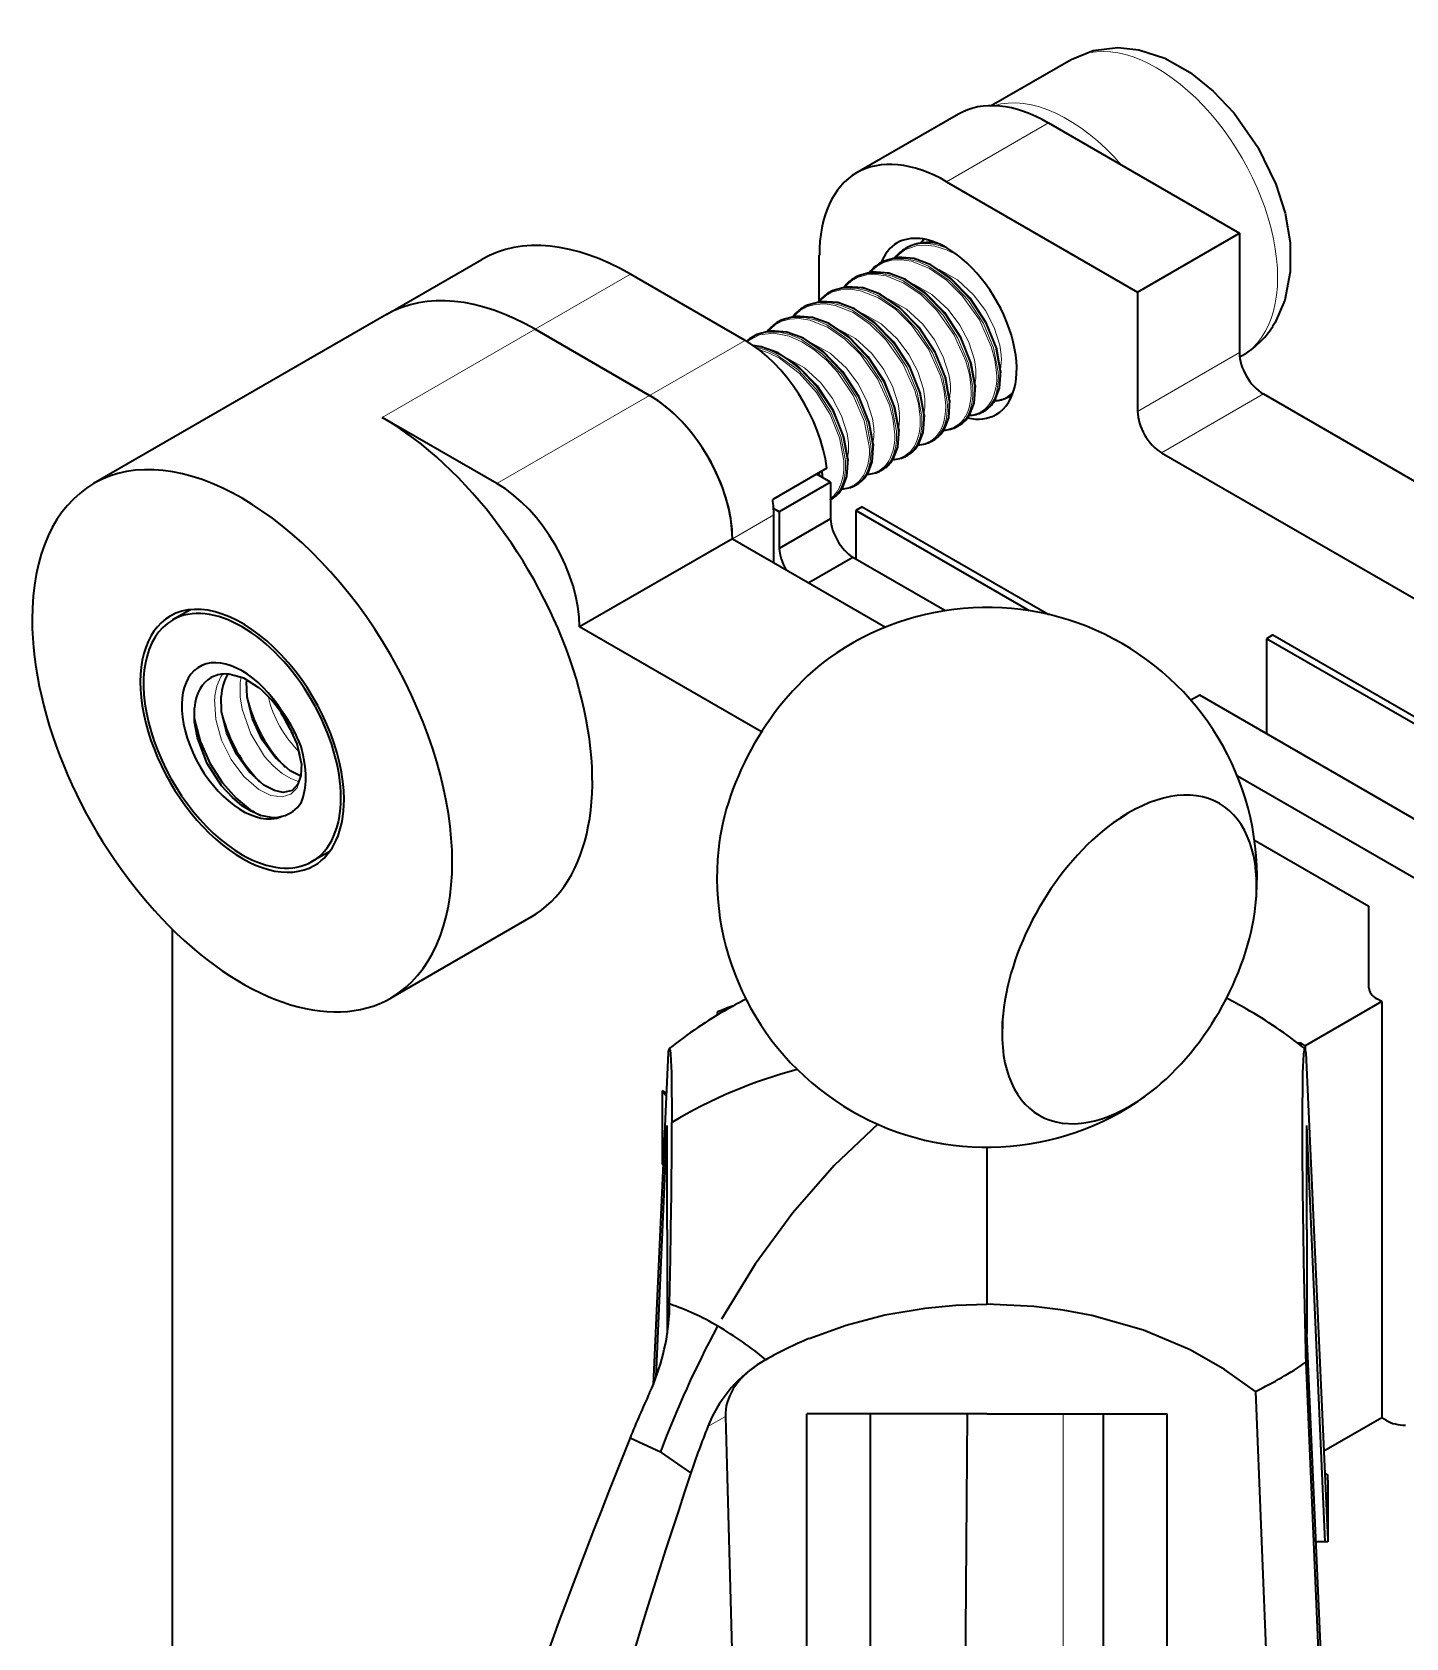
# Model space of a CAD drawing. Extents: x 383 to 866, y 155 to 681.
# Drawn here: x 694.33 to 709.59, y 655.41 to 673.26 of the extents above; entities that cross this region are included whole.
import ezdxf

# ---------------------------------------------------------------- set-up
doc = ezdxf.new("R2010")
doc.units = 0

msp = doc.modelspace()

# ---------------------------------------------------------------- linework, layer by layer
at = {"color": 7, "lineweight": 35, "ltscale": 0.025689}
msp.add_line((704.979, 672.44), (705.869, 672.954), dxfattribs=at)
at = {"color": 7, "lineweight": 35, "ltscale": 0.032659}
msp.add_line((704.617, 672.346), (703.486, 671.693), dxfattribs=at)
at = {"color": 7, "lineweight": 13, "ltscale": 0.032659}
msp.add_line((704.486, 671.594), (705.617, 672.247), dxfattribs=at)
at = {"color": 7, "lineweight": 35, "ltscale": 0.061238}
msp.add_line((705.617, 672.247), (707.738, 671.023), dxfattribs=at)
at = {"color": 7, "lineweight": 35, "ltscale": 0.061237}
msp.add_line((704.486, 671.594), (706.607, 670.369), dxfattribs=at)
at = {"color": 7, "lineweight": 35, "ltscale": 0.001445}
msp.add_line((704.233, 670.956), (704.194, 670.914), dxfattribs=at)
at = {"color": 7, "lineweight": 13, "ltscale": 0.001402}
msp.add_line((704.242, 670.955), (704.202, 670.915), dxfattribs=at)
at = {"color": 7, "lineweight": 35, "ltscale": 0.032661}
msp.add_line((706.607, 670.369), (707.738, 671.023), dxfattribs=at)
at = {"color": 7, "lineweight": 35, "ltscale": 0.03315}
for p, q in [((707.738, 671.023), (707.738, 669.697)), ((706.607, 670.369), (706.607, 669.043))]:
    msp.add_line(p, q, dxfattribs=at)
at = {"color": 7, "lineweight": 35, "ltscale": 0.030619}
msp.add_line((698.264, 670.118), (699.324, 670.73), dxfattribs=at)
at = {"color": 7, "lineweight": 35, "ltscale": 0.01265}
msp.add_line((703.071, 670.272), (703.071, 670.778), dxfattribs=at)
at = {"color": 7, "lineweight": 35, "ltscale": 0.000546216}
for p, q in [((704.029, 670.852), (704.048, 670.863)), ((704.887, 669.038), (704.906, 669.049))]:
    msp.add_line(p, q, dxfattribs=at)
at = {"color": 7, "lineweight": 13, "ltscale": 0.030619}
for p, q in [((699.914, 669.955), (700.974, 670.567)), ((701.187, 669.22), (702.247, 669.832))]:
    msp.add_line(p, q, dxfattribs=at)
at = {"color": 7, "lineweight": 35, "ltscale": 0.036742}
for p, q in [((702.247, 669.832), (700.974, 670.567)), ((699.914, 669.955), (701.187, 669.22)), ((701.187, 669.22), (699.914, 669.955))]:
    msp.add_line(p, q, dxfattribs=at)
at = {"color": 7, "lineweight": 35, "ltscale": 0.000547538}
for p, q in [((703.463, 670.526), (703.482, 670.536)), ((702.897, 670.199), (702.916, 670.21)), ((702.332, 669.872), (702.351, 669.883)), ((704.604, 668.875), (704.623, 668.886)), ((704.322, 668.712), (704.341, 668.723)), ((703.756, 668.385), (703.775, 668.396)), ((703.473, 668.222), (703.492, 668.233)), ((703.19, 668.059), (703.209, 668.07))]:
    msp.add_line(p, q, dxfattribs=at)
at = {"color": 7, "lineweight": 35, "ltscale": 0.0005483}
for p, q in [((703.746, 670.689), (703.765, 670.7)), ((703.18, 670.362), (703.199, 670.373)), ((702.615, 670.036), (702.633, 670.047)), ((704.039, 668.548), (704.058, 668.559))]:
    msp.add_line(p, q, dxfattribs=at)
at = {"color": 7, "lineweight": 35, "ltscale": 0.093897}
msp.add_line((698.264, 670.118), (695.011, 668.24), dxfattribs=at)
at = {"color": 7, "lineweight": 13, "ltscale": 0.04899}
msp.add_line((699.914, 669.955), (698.217, 668.975), dxfattribs=at)
at = {"color": 7, "lineweight": 13, "ltscale": 0.032661}
for p, q in [((706.607, 669.043), (707.738, 669.697)), ((706.873, 668.583), (708.004, 669.236))]:
    msp.add_line(p, q, dxfattribs=at)
at = {"color": 7, "lineweight": 35, "ltscale": 0.000793017}
msp.add_line((707.742, 669.647), (707.769, 669.663), dxfattribs=at)
at = {"color": 7, "lineweight": 13, "ltscale": 0.048989}
msp.add_line((701.187, 669.22), (699.49, 668.24), dxfattribs=at)
at = {"color": 7, "lineweight": 35, "ltscale": 0.00054698}
msp.add_line((705.17, 669.202), (705.189, 669.213), dxfattribs=at)
at = {"color": 7, "lineweight": 13, "ltscale": 0.000801145}
msp.add_line((705.189, 669.213), (705.216, 669.23), dxfattribs=at)
at = {"color": 7, "lineweight": 35, "ltscale": 0.000799475}
msp.add_line((705.216, 669.23), (705.189, 669.213), dxfattribs=at)
at = {"color": 7, "lineweight": 35, "ltscale": 0.08214}
msp.add_line((708.004, 669.236), (710.85, 667.593), dxfattribs=at)
at = {"color": 7, "lineweight": 35, "ltscale": 0.036743}
msp.add_line((699.49, 668.24), (698.217, 668.975), dxfattribs=at)
at = {"color": 7, "lineweight": 35, "ltscale": 0.107126}
msp.add_line((706.873, 668.583), (710.584, 666.44), dxfattribs=at)
at = {"color": 7, "lineweight": 35, "ltscale": 0.017351}
msp.add_line((703.156, 668.41), (702.555, 668.063), dxfattribs=at)
at = {"color": 7, "lineweight": 35, "ltscale": 0.016432}
for p, q in [((703.195, 668.257), (702.626, 667.928)), ((703.195, 667.848), (702.626, 667.52))]:
    msp.add_line(p, q, dxfattribs=at)
at = {"color": 7, "lineweight": 35, "ltscale": 0.004398}
msp.add_line((703.195, 668.257), (703.043, 668.345), dxfattribs=at)
at = {"color": 7, "lineweight": 13, "ltscale": 0.000595103}
msp.add_line((703.06, 668.33), (703.058, 668.353), dxfattribs=at)
at = {"color": 7, "lineweight": 13, "ltscale": 0.000768069}
msp.add_line((703.079, 668.334), (703.077, 668.364), dxfattribs=at)
at = {"color": 7, "lineweight": 13, "ltscale": 0.000270429}
msp.add_line((703.08, 668.323), (703.079, 668.334), dxfattribs=at)
at = {"color": 7, "lineweight": 13, "ltscale": 0.000812424}
msp.add_line((703.098, 668.343), (703.096, 668.375), dxfattribs=at)
at = {"color": 7, "lineweight": 13, "ltscale": 0.000765015}
msp.add_line((703.099, 668.312), (703.098, 668.343), dxfattribs=at)
at = {"color": 7, "lineweight": 13, "ltscale": 0.000341776}
msp.add_line((703.105, 668.381), (703.102, 668.367), dxfattribs=at)
at = {"color": 7, "lineweight": 35, "ltscale": 0.000680662}
msp.add_line((703.104, 668.352), (703.102, 668.379), dxfattribs=at)
at = {"color": 7, "lineweight": 35, "ltscale": 0.001099}
msp.add_line((703.104, 668.352), (703.105, 668.308), dxfattribs=at)
at = {"color": 7, "lineweight": 35, "ltscale": 0.010208}
for p, q in [((703.195, 668.257), (703.195, 667.848)), ((702.626, 667.928), (702.626, 667.52))]:
    msp.add_line(p, q, dxfattribs=at)
at = {"color": 7, "lineweight": 13, "ltscale": 0.013268}
msp.add_line((702.106, 667.628), (702.565, 667.893), dxfattribs=at)
at = {"color": 7, "lineweight": 35, "ltscale": 0.00181}
msp.add_line((702.626, 667.928), (702.563, 667.964), dxfattribs=at)
at = {"color": 7, "lineweight": 35, "ltscale": 0.013268}
msp.add_line((702.565, 667.362), (702.565, 667.893), dxfattribs=at)
at = {"color": 7, "lineweight": 35, "ltscale": 0.002042}
msp.add_line((703.549, 667.982), (703.478, 667.941), dxfattribs=at)
at = {"color": 7, "lineweight": 35, "ltscale": 0.013544}
msp.add_line((703.478, 667.941), (703.478, 667.399), dxfattribs=at)
at = {"color": 7, "lineweight": 35, "ltscale": 0.055654}
msp.add_line((705.406, 666.828), (703.478, 667.941), dxfattribs=at)
at = {"color": 7, "lineweight": 35, "ltscale": 0.059807}
msp.add_line((703.549, 667.982), (705.621, 666.786), dxfattribs=at)
at = {"color": 7, "lineweight": 35, "ltscale": 0.04899}
msp.add_line((702.106, 667.628), (700.409, 666.648), dxfattribs=at)
at = {"color": 7, "lineweight": 35, "ltscale": 0.049107}
msp.add_line((702.106, 667.628), (703.807, 666.646), dxfattribs=at)
at = {"color": 7, "lineweight": 35, "ltscale": 0.014102}
msp.add_line((703.443, 667.42), (702.954, 667.138), dxfattribs=at)
at = {"color": 7, "lineweight": 35, "ltscale": 0.029553}
msp.add_line((704.467, 666.829), (703.443, 667.42), dxfattribs=at)
at = {"color": 7, "lineweight": 35, "ltscale": 0.005728}
msp.add_line((696.085, 666.839), (695.886, 666.725), dxfattribs=at)
at = {"color": 7, "lineweight": 35, "ltscale": 0.058328}
msp.add_line((702.429, 665.481), (700.409, 666.648), dxfattribs=at)
at = {"color": 7, "lineweight": 35, "ltscale": 0.002041}
msp.add_line((708.109, 666.558), (708.038, 666.517), dxfattribs=at)
at = {"color": 7, "lineweight": 35, "ltscale": 0.026404}
msp.add_line((708.038, 666.517), (708.038, 665.461), dxfattribs=at)
at = {"color": 7, "lineweight": 35, "ltscale": 0.185817}
msp.add_line((714.475, 662.801), (708.038, 666.517), dxfattribs=at)
at = {"color": 7, "lineweight": 35, "ltscale": 0.185819}
msp.add_line((708.109, 666.558), (714.546, 662.841), dxfattribs=at)
at = {"color": 7, "lineweight": 35, "ltscale": 0.000548179}
msp.add_line((696.712, 666.061), (696.71, 666.039), dxfattribs=at)
at = {"color": 7, "lineweight": 35, "ltscale": 0.002812}
msp.add_line((707.297, 665.889), (707.199, 665.833), dxfattribs=at)
at = {"color": 7, "lineweight": 35, "ltscale": 0.346225}
msp.add_line((719.29, 658.964), (707.297, 665.889), dxfattribs=at)
at = {"color": 7, "lineweight": 35, "ltscale": 0.00050382}
msp.add_line((697.106, 665.706), (697.096, 665.688), dxfattribs=at)
at = {"color": 7, "lineweight": 35, "ltscale": 0.317698}
msp.add_line((718.721, 658.636), (707.716, 664.99), dxfattribs=at)
at = {"color": 7, "lineweight": 35, "ltscale": 0.005729}
msp.add_line((697.635, 664.154), (697.436, 664.04), dxfattribs=at)
at = {"color": 7, "lineweight": 35, "ltscale": 0.0367}
msp.add_line((707.906, 664.279), (709.177, 663.545), dxfattribs=at)
at = {"color": 7, "lineweight": 35, "ltscale": 0.044908}
msp.add_line((699.867, 663.423), (698.311, 662.524), dxfattribs=at)
at = {"color": 7, "lineweight": 35, "ltscale": 0.022702}
msp.add_line((709.177, 662.637), (709.177, 663.545), dxfattribs=at)
at = {"color": 7, "lineweight": 35, "ltscale": 0.455643}
msp.add_line((695.883, 663.291), (695.883, 645.065), dxfattribs=at)
at = {"color": 7, "lineweight": 35, "ltscale": 0.001546}
for p, q in [((709.318, 662.484), (709.265, 662.515)), ((709.372, 657.829), (709.318, 657.86))]:
    msp.add_line(p, q, dxfattribs=at)
at = {"color": 7, "lineweight": 35, "ltscale": 0.000861375}
msp.add_line((701.94, 662.335), (701.942, 662.369), dxfattribs=at)
at = {"color": 7, "lineweight": 35, "ltscale": 0.000837708}
msp.add_line((701.942, 662.336), (701.942, 662.369), dxfattribs=at)
at = {"color": 7, "lineweight": 35, "ltscale": 0.024494}
msp.add_line((709.318, 662.484), (708.47, 661.994), dxfattribs=at)
at = {"color": 7, "lineweight": 35, "ltscale": 0.115596}
msp.add_line((709.318, 662.484), (709.318, 657.86), dxfattribs=at)
at = {"color": 7, "lineweight": 35, "ltscale": 0.000875854}
msp.add_line((708.423, 662.021), (708.388, 662.021), dxfattribs=at)
at = {"color": 7, "lineweight": 35, "ltscale": 0.000650671}
msp.add_line((708.422, 661.995), (708.423, 662.021), dxfattribs=at)
at = {"color": 7, "lineweight": 35, "ltscale": 0.001346}
msp.add_line((708.47, 661.994), (708.423, 662.021), dxfattribs=at)
at = {"color": 7, "lineweight": 35, "ltscale": 0.00114}
msp.add_line((708.47, 661.994), (708.47, 661.948), dxfattribs=at)
at = {"color": 7, "lineweight": 35, "ltscale": 0.092337}
msp.add_line((701.393, 661.919), (701.227, 658.23), dxfattribs=at)
at = {"color": 7, "lineweight": 35, "ltscale": 0.135592}
msp.add_line((708.476, 661.919), (708.719, 656.501), dxfattribs=at)
at = {"color": 7, "lineweight": 35, "ltscale": 0.020412}
msp.add_line((701.327, 661.494), (701.327, 660.677), dxfattribs=at)
at = {"color": 7, "lineweight": 35, "ltscale": 0.001305}
msp.add_line((701.373, 661.468), (701.327, 661.494), dxfattribs=at)
at = {"color": 7, "lineweight": 35, "ltscale": 0.001736}
msp.add_line((701.327, 661.494), (701.371, 661.44), dxfattribs=at)
at = {"color": 7, "lineweight": 35, "ltscale": 0.069911}
msp.add_line((701.26, 658.314), (701.382, 661.107), dxfattribs=at)
at = {"color": 7, "lineweight": 35, "ltscale": 0.028868}
for p, q in [((701.382, 659.953), (701.382, 661.107)), ((708.486, 659.953), (708.486, 661.107)), ((701.382, 659.953), (701.382, 658.798)), ((708.486, 659.953), (708.486, 658.798))]:
    msp.add_line(p, q, dxfattribs=at)
at = {"color": 7, "lineweight": 35, "ltscale": 0.115707}
msp.add_line((708.689, 656.483), (708.486, 661.107), dxfattribs=at)
at = {"color": 7, "lineweight": 35, "ltscale": 0.043626}
msp.add_line((704.934, 660.866), (704.934, 659.121), dxfattribs=at)
at = {"color": 7, "lineweight": 35, "ltscale": 0.000363201}
msp.add_line((701.327, 660.677), (701.337, 660.666), dxfattribs=at)
at = {"color": 7, "lineweight": 35, "ltscale": 0.012695}
msp.add_line((701.408, 659.124), (701.418, 659.632), dxfattribs=at)
at = {"color": 7, "lineweight": 35, "ltscale": 0.00269}
msp.add_line((701.406, 659.017), (701.407, 659.124), dxfattribs=at)
at = {"color": 7, "lineweight": 35, "ltscale": 0.000244374}
msp.add_line((701.382, 658.788), (701.382, 658.798), dxfattribs=at)
at = {"color": 7, "lineweight": 35, "ltscale": 0.000199354}
msp.add_line((701.939, 658.871), (701.943, 658.878), dxfattribs=at)
at = {"color": 7, "lineweight": 35, "ltscale": 3.20798e-05}
msp.add_line((701.943, 658.878), (701.943, 658.879), dxfattribs=at)
at = {"color": 7, "lineweight": 35, "ltscale": 0.134238}
msp.add_line((708.722, 653.433), (708.486, 658.798), dxfattribs=at)
at = {"color": 7, "lineweight": 35, "ltscale": 0.002696}
msp.add_line((702.386, 658.451), (702.479, 658.506), dxfattribs=at)
at = {"color": 7, "lineweight": 35, "ltscale": 0.351497}
msp.add_line((708.476, 658.476), (709.077, 644.429), dxfattribs=at)
at = {"color": 7, "lineweight": 35, "ltscale": 0.351964}
msp.add_line((707.917, 658.153), (708.483, 644.086), dxfattribs=at)
at = {"color": 7, "lineweight": 13, "ltscale": 0.005604}
msp.add_line((702.028, 657.875), (701.834, 657.763), dxfattribs=at)
at = {"color": 7, "lineweight": 35, "ltscale": 0.010009}
msp.add_line((702.028, 657.875), (702.039, 657.475), dxfattribs=at)
at = {"color": 7, "lineweight": 35, "ltscale": 0.345399}
for p, q in [((702.934, 644.086), (702.934, 657.902)), ((706.934, 644.086), (706.934, 657.902))]:
    msp.add_line(p, q, dxfattribs=at)
at = {"color": 7, "lineweight": 35, "ltscale": 0.05}
for q in [(702.934, 657.902), (706.934, 657.902)]:
    msp.add_line((704.934, 657.902), q, dxfattribs=at)
at = {"color": 7, "lineweight": 35, "ltscale": 0.253165}
for p, q in [((703.641, 647.775), (703.641, 657.902)), ((706.227, 647.775), (706.227, 657.902))]:
    msp.add_line(p, q, dxfattribs=at)
at = {"color": 7, "lineweight": 35, "ltscale": 0.215842}
msp.add_line((703.641, 649.268), (703.641, 657.902), dxfattribs=at)
at = {"color": 7, "lineweight": 35, "ltscale": 0.193214}
msp.add_line((704.712, 657.902), (704.659, 650.173), dxfattribs=at)
at = {"color": 7, "lineweight": 13, "ltscale": 0.209369}
msp.add_line((705.779, 657.902), (705.779, 649.527), dxfattribs=at)
at = {"color": 7, "lineweight": 35, "ltscale": 0.018579}
msp.add_line((709.318, 657.86), (708.675, 657.488), dxfattribs=at)
at = {"color": 7, "lineweight": 35, "ltscale": 0.009303}
msp.add_line((700.97, 657.638), (701.308, 657.482), dxfattribs=at)
at = {"color": 7, "lineweight": 35, "ltscale": 0.010259}
msp.add_line((701.645, 657.248), (701.308, 657.482), dxfattribs=at)
at = {"color": 7, "lineweight": 35, "ltscale": 0.334859}
msp.add_line((702.039, 657.475), (702.406, 644.086), dxfattribs=at)
at = {"color": 7, "lineweight": 35, "ltscale": 0.000964686}
msp.add_line((708.686, 657.245), (708.719, 657.226), dxfattribs=at)
at = {"color": 7, "lineweight": 35, "ltscale": 0.001482}
msp.add_line((708.719, 657.167), (708.719, 657.226), dxfattribs=at)
at = {"color": 7, "lineweight": 35, "ltscale": 0.017084}
msp.add_line((708.719, 657.167), (708.719, 656.483), dxfattribs=at)
at = {"color": 7, "lineweight": 35, "ltscale": 0.003278}
msp.add_line((708.719, 656.483), (708.588, 656.483), dxfattribs=at)
at = {"color": 7, "lineweight": 35}
for points in [[(705.869, 672.954), (706.113, 673.053), (706.388, 673.086), (706.621, 673.06), (706.909, 672.966), (707.19, 672.809), (707.447, 672.602), (707.679, 672.356), (707.942, 671.98), (708.142, 671.567), (708.245, 671.244), (708.3, 670.918), (708.303, 670.595), (708.243, 670.279), (708.135, 670.032), (708.107, 669.986)], [(705.084, 669.495), (705.042, 669.737), (704.925, 670.026), (704.748, 670.3), (704.526, 670.528), (704.311, 670.671), (704.126, 670.741), (703.942, 670.755), (703.791, 670.713), (703.765, 670.7)], [(704.801, 669.331), (704.759, 669.573), (704.643, 669.863), (704.465, 670.136), (704.243, 670.365), (704.029, 670.508), (703.843, 670.577), (703.66, 670.592), (703.508, 670.55), (703.482, 670.536)], [(704.518, 669.168), (704.476, 669.41), (704.36, 669.699), (704.182, 669.973), (703.96, 670.202), (703.746, 670.344), (703.56, 670.414), (703.377, 670.428), (703.225, 670.387), (703.199, 670.373)], [(704.235, 669.005), (704.193, 669.247), (704.077, 669.536), (703.899, 669.81), (703.677, 670.038), (703.463, 670.181), (703.277, 670.251), (703.094, 670.265), (702.942, 670.224), (702.916, 670.21)], [(703.953, 668.842), (703.91, 669.083), (703.794, 669.373), (703.616, 669.647), (703.394, 669.875), (703.18, 670.018), (702.994, 670.087), (702.811, 670.102), (702.659, 670.06), (702.633, 670.047)], [(703.67, 668.678), (703.627, 668.92), (703.511, 669.209), (703.334, 669.483), (703.111, 669.712), (702.897, 669.855), (702.711, 669.924), (702.528, 669.938), (702.376, 669.897), (702.351, 669.883)], [(703.387, 668.515), (703.344, 668.757), (703.228, 669.047), (703.05, 669.321), (702.828, 669.549), (702.613, 669.692), (702.427, 669.761), (702.337, 669.775)], [(705.084, 669.495), (705.07, 669.299), (705.019, 669.163)], [(704.801, 669.331), (704.788, 669.135), (704.736, 669)], [(704.518, 669.168), (704.505, 668.972), (704.453, 668.836)], [(704.235, 669.005), (704.222, 668.809), (704.17, 668.673)], [(703.953, 668.842), (703.939, 668.646), (703.887, 668.51)], [(703.67, 668.678), (703.656, 668.482), (703.605, 668.347)], [(703.387, 668.515), (703.373, 668.319), (703.322, 668.183)], [(696.847, 665.971), (696.679, 666.077), (696.511, 666.124), (696.475, 666.126)], [(697.312, 664.989), (697.194, 665.049), (697.031, 665.192), (696.884, 665.392), (696.775, 665.627), (696.716, 665.869), (696.71, 666.039)], [(696.984, 664.53), (696.863, 664.554), (696.759, 664.599), (696.662, 664.659), (696.552, 664.751), (696.432, 664.882), (696.272, 665.131), (696.163, 665.416), (696.131, 665.594), (696.13, 665.748)], [(697.215, 664.831), (697.117, 664.808), (697.021, 664.829), (696.903, 664.891), (696.742, 665.035), (696.598, 665.235), (696.49, 665.468), (696.433, 665.708), (696.427, 665.876)], [(696.128, 665.631), (696.194, 665.378), (696.302, 665.133), (696.441, 664.914), (696.593, 664.743), (696.75, 664.617)], [(697.319, 665.131), (697.272, 665.35), (697.165, 665.583), (697.094, 665.691)], [(697.319, 665.131), (697.314, 664.996), (697.28, 664.899), (697.215, 664.831)], [(701.405, 661.962), (701.406, 661.963), (701.408, 661.962), (701.409, 661.96), (701.413, 661.95), (701.419, 661.901), (701.429, 661.692), (701.434, 661.142)], [(708.464, 661.962), (708.463, 661.963), (708.461, 661.962), (708.459, 661.96), (708.456, 661.95), (708.449, 661.901), (708.44, 661.692), (708.434, 661.142)], [(703.723, 661.123), (703.237, 660.662), (702.778, 660.138), (702.358, 659.565), (701.986, 658.956)], [(702.96, 658.742), (703.368, 658.889), (703.799, 659.002), (704.246, 659.078), (704.589, 659.11), (704.934, 659.122)], [(707.917, 658.153), (707.574, 658.398), (707.189, 658.615), (706.671, 658.833), (706.1, 658.995), (705.781, 659.056), (705.454, 659.097), (704.934, 659.121)]]:
    msp.add_lwpolyline(points, dxfattribs=at)
at = {"color": 7, "lineweight": 13}
for points in [[(704.612, 670.774), (704.484, 670.839), (704.356, 670.879), (704.249, 670.891), (704.148, 670.883), (704.023, 670.837), (703.919, 670.752)], [(705.04, 669.473), (705.021, 669.617), (704.982, 669.765), (704.85, 670.06), (704.66, 670.328), (704.486, 670.499), (704.295, 670.631), (704.096, 670.71), (703.984, 670.727), (703.877, 670.722), (703.788, 670.697), (703.709, 670.654), (703.636, 670.589)], [(705.059, 669.477), (705.008, 669.747), (704.894, 670.02), (704.729, 670.276), (704.522, 670.495), (704.286, 670.657), (704.164, 670.709), (704.042, 670.739), (703.885, 670.738), (703.746, 670.689)], [(705.078, 669.486), (705.028, 669.756), (704.914, 670.03), (704.748, 670.286), (704.541, 670.505), (704.306, 670.668), (704.183, 670.72), (704.061, 670.75), (703.904, 670.749), (703.765, 670.7)], [(704.757, 669.309), (704.738, 669.453), (704.699, 669.602), (704.567, 669.896), (704.377, 670.165), (704.203, 670.336), (704.012, 670.467), (703.813, 670.547), (703.701, 670.564), (703.594, 670.559), (703.505, 670.534), (703.426, 670.491), (703.354, 670.425)], [(704.776, 669.313), (704.725, 669.583), (704.611, 669.857), (704.446, 670.112), (704.239, 670.332), (704.004, 670.494), (703.881, 670.546), (703.759, 670.575), (703.602, 670.575), (703.463, 670.526)], [(704.795, 669.323), (704.745, 669.593), (704.631, 669.867), (704.466, 670.122), (704.259, 670.342), (704.023, 670.504), (703.9, 670.557), (703.779, 670.586), (703.621, 670.586), (703.482, 670.536)], [(704.403, 670.618), (704.605, 670.506), (704.786, 670.338), (704.916, 670.164), (705.015, 669.974), (705.077, 669.778), (705.092, 669.672)], [(704.474, 669.146), (704.455, 669.29), (704.416, 669.438), (704.284, 669.733), (704.094, 670.002), (703.92, 670.173), (703.729, 670.304), (703.53, 670.383), (703.418, 670.401), (703.311, 670.395), (703.223, 670.371), (703.143, 670.327), (703.071, 670.262)], [(704.493, 669.15), (704.443, 669.42), (704.328, 669.694), (704.163, 669.949), (703.956, 670.168), (703.721, 670.33), (703.598, 670.383), (703.476, 670.412), (703.319, 670.411), (703.18, 670.362)], [(704.512, 669.159), (704.462, 669.429), (704.348, 669.703), (704.183, 669.959), (703.976, 670.179), (703.74, 670.341), (703.618, 670.393), (703.496, 670.423), (703.339, 670.422), (703.199, 670.373)], [(704.12, 670.455), (704.323, 670.342), (704.503, 670.175), (704.633, 670.001), (704.732, 669.811), (704.794, 669.615), (704.809, 669.508)], [(704.191, 668.983), (704.172, 669.127), (704.133, 669.275), (704.001, 669.57), (703.811, 669.838), (703.638, 670.009), (703.446, 670.141), (703.247, 670.22), (703.135, 670.237), (703.028, 670.232), (702.94, 670.207), (702.86, 670.164), (702.788, 670.099)], [(704.21, 668.987), (704.16, 669.257), (704.046, 669.531), (703.88, 669.786), (703.673, 670.005), (703.438, 670.167), (703.315, 670.219), (703.194, 670.249), (703.037, 670.248), (702.897, 670.199)], [(704.23, 668.996), (704.179, 669.266), (704.065, 669.54), (703.9, 669.796), (703.693, 670.015), (703.457, 670.178), (703.335, 670.23), (703.213, 670.26), (703.056, 670.259), (702.916, 670.21)], [(703.837, 670.292), (704.04, 670.179), (704.221, 670.012), (704.35, 669.838), (704.449, 669.647), (704.511, 669.452), (704.527, 669.345)], [(703.908, 668.82), (703.889, 668.963), (703.85, 669.112), (703.718, 669.406), (703.528, 669.675), (703.355, 669.846), (703.163, 669.978), (702.965, 670.057), (702.852, 670.074), (702.745, 670.069), (702.657, 670.044), (702.577, 670.001), (702.505, 669.935)], [(703.928, 668.823), (703.877, 669.093), (703.763, 669.367), (703.597, 669.623), (703.39, 669.842), (703.155, 670.004), (703.032, 670.056), (702.911, 670.085), (702.754, 670.085), (702.615, 670.036)], [(703.947, 668.833), (703.896, 669.103), (703.782, 669.377), (703.617, 669.632), (703.41, 669.852), (703.175, 670.014), (703.052, 670.067), (702.93, 670.096), (702.773, 670.096), (702.633, 670.047)], [(703.554, 670.129), (703.757, 670.016), (703.938, 669.848), (704.067, 669.674), (704.167, 669.484), (704.228, 669.288), (704.244, 669.182)], [(703.625, 668.656), (703.571, 668.936), (703.449, 669.219), (703.272, 669.48), (703.15, 669.613), (703.016, 669.727), (702.878, 669.816), (702.737, 669.877), (702.565, 669.911), (702.406, 669.892), (702.27, 669.819)], [(703.645, 668.66), (703.594, 668.93), (703.48, 669.204), (703.314, 669.459), (703.107, 669.678), (702.872, 669.841), (702.75, 669.893), (702.628, 669.922), (702.471, 669.922), (702.332, 669.872)], [(703.664, 668.669), (703.614, 668.939), (703.5, 669.213), (703.334, 669.469), (703.127, 669.689), (702.892, 669.851), (702.769, 669.904), (702.647, 669.933), (702.49, 669.933), (702.351, 669.883)], [(703.271, 669.965), (703.474, 669.853), (703.655, 669.685), (703.785, 669.511), (703.884, 669.321), (703.946, 669.125), (703.961, 669.018)], [(703.381, 668.506), (703.329, 668.783), (703.21, 669.063), (703.038, 669.323), (702.868, 669.504), (702.679, 669.648), (702.478, 669.743), (702.341, 669.773)], [(703.362, 668.497), (703.312, 668.764), (703.2, 669.036), (703.037, 669.289), (702.835, 669.506), (702.605, 669.669), (702.484, 669.723), (702.365, 669.756)], [(703.343, 668.493), (703.296, 668.749), (703.191, 669.009), (703.039, 669.254), (702.848, 669.467), (702.63, 669.633), (702.514, 669.691), (702.399, 669.73)], [(702.706, 669.639), (702.908, 669.526), (703.089, 669.358), (703.219, 669.185), (703.318, 668.994), (703.38, 668.798), (703.395, 668.692)], [(702.989, 669.802), (703.191, 669.689), (703.372, 669.522), (703.502, 669.348), (703.601, 669.158), (703.663, 668.962), (703.678, 668.855)], [(696.637, 666.008), (696.639, 665.872), (696.661, 665.732), (696.757, 665.458), (696.91, 665.209), (697.004, 665.105), (697.106, 665.018), (697.2, 664.962), (697.294, 664.928)], [(696.355, 665.845), (696.368, 665.619), (696.433, 665.39), (696.539, 665.174), (696.679, 664.985), (696.845, 664.84), (696.978, 664.774), (697.106, 664.758), (697.2, 664.789), (697.271, 664.861), (697.314, 664.978), (697.321, 665.124)], [(697.321, 665.124), (697.302, 665.25), (697.262, 665.38), (697.135, 665.631), (697.096, 665.688)]]:
    msp.add_lwpolyline(points, dxfattribs=at)
at = {"color": 7, "lineweight": 35}
for centre, radius, start, end in [((704.275, 670.441), 0.48, 76.4763, 118.2665), ((704.244, 670.483), 0.427, 120.2348, 141.2202), ((703.678, 670.157), 0.427, 120.2348, 141.2202), ((703.961, 670.32), 0.427, 120.2348, 141.2202), ((703.395, 669.993), 0.427, 120.2348, 141.2202), ((703.112, 669.83), 0.427, 120.2348, 141.2202), ((702.829, 669.667), 0.427, 120.2348, 141.2202), ((702.542, 669.51), 0.419, 120.1131, 131.6927), ((707.267, 670.526), 0.999, 300.2171, 327.2879), ((704.747, 669.319), 0.314, 300.6018, 330.1465), ((705.017, 669.473), 0.311, 270.1219, 299.4702), ((704.464, 669.156), 0.314, 300.6018, 330.1465), ((704.734, 669.309), 0.311, 270.1219, 299.4702), ((704.181, 668.993), 0.314, 300.6018, 330.1465), ((704.451, 669.146), 0.311, 270.1219, 299.4702), ((703.898, 668.829), 0.314, 300.6018, 330.1465), ((704.169, 668.983), 0.311, 270.1219, 299.4702), ((703.603, 668.656), 0.311, 270.1219, 299.4702), ((703.615, 668.666), 0.314, 300.6018, 330.1465), ((703.886, 668.819), 0.311, 270.1219, 299.4702), ((703.32, 668.493), 0.311, 270.1219, 299.4702), ((703.332, 668.503), 0.314, 300.6018, 330.1465), ((703.05, 668.339), 0.314, 300.6018, 330.1465), ((704.934, 663.865), 3, 60.0035, 125.9062), ((704.934, 663.865), 3, 354.0915, 60.0035), ((696.472, 665.797), 0.328, 89.5271, 118.7839), ((696.939, 665.858), 0.511, 148.5191, 177.9859), ((696.046, 665.018), 1.246, 32.5626, 49.9278), ((698.344, 666.254), 1.677, 194.777, 223.9595), ((698.061, 666.091), 1.677, 194.777, 223.9595), ((698.315, 666.234), 1.334, 204.5379, 215.4473), ((695.761, 664.736), 1.659, 20.5394, 35.8002), ((697.031, 664.87), 0.334, 283.1236, 328.0251), ((697.184, 665.272), 0.786, 236.4574, 246.377), ((697.006, 664.867), 0.338, 266.232, 287.2401), ((706.865, 663.773), 0.874, 116.3246, 127.1782), ((704.934, 663.865), 3, 174.0915, 240), ((704.816, 657.622), 5.52, 117.6242, 119.9952), ((705.051, 657.618), 5.525, 60.0056, 62.571), ((704.778, 657.686), 5.447, 119.98, 128.2609), ((705.98, 662.239), 0.874, 172.8271, 183.6838), ((705.091, 657.686), 5.447, 51.7391, 60.02), ((701.505, 661.913), 0.112, 153.7774, 176.6884), ((708.364, 661.913), 0.112, 3.3116, 26.2226), ((704.24, 656.434), 5.481, 104.9426, 120.797), ((704.934, 663.865), 3, 240, 305.9062), ((615.083, 661.321), 86.351, 358.87963, 359.88166), ((824.609, 661.663), 116.177, 180.25693, 181.57215), ((700.421, 656.26), 3.03, 59.8354, 70.9959), ((698.938, 659.163), 2.472, 335.4664, 356.6014), ((711.643, 653.622), 11.033, 151.5943, 159.5258), ((699.876, 655.349), 4.091, 50.488, 59.6413), ((704.688, 654.614), 4.475, 112.7186, 119.583), ((703.237, 657.202), 1.512, 124.2796, 158.1907), ((711.041, 653.564), 10.864, 155.1056, 157.9755), ((711.367, 653.983), 10.256, 158.3729, 161.439), ((767.737, 630.558), 72.048, 157.92348, 163.49481), ((767.198, 635.179), 69.167, 161.39371, 167.27967)]:
    msp.add_arc(centre, radius, start, end, dxfattribs=at)
at = {"color": 7, "lineweight": 13}
for centre, radius, start, end in [((704.271, 670.441), 0.478, 73.8155, 117.9028), ((704.543, 669.624), 0.551, 348.1309, 4.9951), ((704.26, 669.46), 0.551, 348.1309, 4.9951), ((704.466, 669.412), 0.576, 332.5506, 6.0182), ((703.977, 669.297), 0.551, 348.1309, 4.9951), ((704.183, 669.249), 0.576, 332.5506, 6.0182), ((703.694, 669.134), 0.551, 348.1309, 4.9951), ((704.727, 669.288), 0.286, 272.0565, 330.5336), ((704.734, 669.297), 0.3, 300.627, 330.1527), ((704.753, 669.308), 0.301, 300.6272, 330.1518), ((705.011, 669.448), 0.283, 271.8308, 320.4249), ((705.03, 669.444), 0.28, 300.043, 312.3311), ((703.411, 668.97), 0.551, 348.1309, 4.9951), ((704.444, 669.125), 0.286, 272.0565, 330.5336), ((704.451, 669.134), 0.3, 300.627, 330.1527), ((704.47, 669.145), 0.301, 300.6272, 330.1518), ((703.128, 668.807), 0.551, 348.1309, 4.9951), ((703.334, 668.759), 0.576, 332.5506, 6.0182), ((704.161, 668.961), 0.286, 272.0565, 330.5336), ((704.169, 668.97), 0.3, 300.627, 330.1527), ((704.188, 668.981), 0.301, 300.6272, 330.1518), ((702.846, 668.644), 0.551, 348.1309, 4.9951), ((703.052, 668.596), 0.576, 332.5506, 6.0182), ((703.084, 668.609), 0.582, 332.5918, 5.9028), ((703.878, 668.798), 0.286, 272.0565, 330.5336), ((703.886, 668.807), 0.3, 300.627, 330.1527), ((703.905, 668.818), 0.301, 300.6272, 330.1518), ((703.596, 668.635), 0.286, 272.0565, 330.5336), ((703.603, 668.644), 0.3, 300.627, 330.1527), ((703.622, 668.655), 0.301, 300.6272, 330.1518), ((703.313, 668.471), 0.286, 272.0565, 330.5336), ((703.32, 668.48), 0.3, 300.627, 330.1527), ((703.339, 668.491), 0.301, 300.6272, 330.1518), ((703.036, 668.318), 0.302, 301.8174, 330.1027), ((703.016, 668.32), 0.304, 306.1078, 329.8362), ((703.056, 668.328), 0.301, 300.6272, 330.1518), ((696.899, 665.827), 0.544, 146.8491, 178.1308), ((697.346, 665.962), 0.71, 169.5432, 176.2399), ((698.217, 666.182), 1.305, 193.5297, 225.2826)]:
    msp.add_arc(centre, radius, start, end, dxfattribs=at)
for centre, major_axis, ratio, start_param, end_param in [((706.819, 671.308), (0.95, -1.645), 0.57735, 6.283156, 9.424749), ((705.829, 670.737), (0.95, -1.645), 0.57735, 1.893239, 3.010961), ((704.586, 669.89), (0.558, -0.962), 0.596661, 2.488896, 3.140423), ((704.43, 669.821), (0.459, -0.782), 0.553258, 0.296156, 0.824533), ((704.447, 669.833), (0.46, -0.783), 0.5529, 0.295492, 0.820919), ((704.147, 669.658), (0.459, -0.782), 0.553258, 0.296156, 0.824533), ((704.165, 669.67), (0.46, -0.783), 0.5529, 0.295492, 0.820919), ((703.852, 669.487), (0.454, -0.773), 0.553018, 0.295116, 0.823806), ((703.864, 669.495), (0.459, -0.782), 0.553258, 0.296156, 0.824533), ((703.882, 669.507), (0.46, -0.783), 0.5529, 0.295492, 0.820919), ((703.569, 669.324), (0.454, -0.773), 0.553018, 0.295116, 0.823806), ((703.581, 669.331), (0.459, -0.782), 0.553258, 0.296156, 0.824533), ((703.599, 669.343), (0.46, -0.783), 0.5529, 0.295492, 0.820918), ((703.298, 669.168), (0.459, -0.782), 0.553258, 0.296156, 0.824533), ((703.316, 669.18), (0.46, -0.783), 0.5529, 0.295492, 0.820918), ((703.016, 669.005), (0.459, -0.782), 0.553258, 0.296157, 0.824533), ((702.721, 668.834), (0.454, -0.773), 0.553018, 0.295116, 0.823806), ((702.733, 668.841), (0.459, -0.782), 0.553258, 0.296156, 0.824533), ((702.75, 668.853), (0.46, -0.783), 0.5529, 0.295492, 0.820919)]:
    msp.add_ellipse(centre, major_axis=major_axis, ratio=ratio, start_param=start_param, end_param=end_param, dxfattribs=at)
at = {"color": 7, "lineweight": 35}
for centre, major_axis, ratio, start_param, end_param in [((705.617, 670.614), (1, -1.732), 0.57735, 2.356194, 3.141593), ((704.486, 669.961), (1, -1.732), 0.57735, 2.356194, 3.141593), ((704.486, 669.961), (1, -1.732), 0.57735, 3.141593, 3.926991), ((700.974, 667.873), (1.65, -2.858), 0.57735, 2.356195, 3.141593), ((704.486, 669.961), (0.55, -0.953), 0.57735, 3.141593, 3.571295), ((704.486, 669.961), (0.55, -0.953), 0.57735, 2.356194, 3.141593), ((704.486, 669.961), (0.55, -0.953), 0.57735, 0, 2.356194), ((699.914, 667.26), (1.65, -2.858), 0.57735, 2.356194, 3.141593), ((699.914, 667.26), (1.65, -2.858), 0.57735, 2.356195, 3.141593), ((702.247, 668.771), (0.65, -1.126), 0.57735, 0.939858, 2.356195), ((708.004, 669.543), (0.188, -0.326), 0.57735, 3.926991, 5.497787), ((701.187, 668.158), (-0.65, 1.126), 0.57735, 3.926991, 5.497787), ((701.187, 668.158), (0.65, -1.126), 0.57735, 0.785398, 2.356195), ((698.217, 666.28), (-1.65, 2.858), 0.57735, 3.141593, 5.497787), ((704.486, 669.961), (0.55, -0.953), 0.57735, 5.799017, 6.283185), ((706.873, 668.89), (0.188, -0.326), 0.57735, 3.926991, 5.497787), ((696.661, 665.382), (-1.65, 2.858), 0.57735, 3.141593, 6.283185), ((696.661, 665.382), (-1.65, 2.858), 0.57735, 6.283185, 7.068583), ((699.49, 667.179), (-0.65, 1.126), 0.57735, 3.926991, 5.497787), ((701.646, 668.424), (0.65, -1.126), 0.57735, 0.785398, 0.939858), ((703.461, 667.716), (0.188, -0.326), 0.57735, 3.993806, 5.431213), ((702.891, 667.387), (0.188, -0.326), 0.57735, 3.993806, 4.693826), ((696.661, 665.382), (-0.775, 1.342), 0.57735, 3.141593, 6.283185), ((696.661, 665.382), (-0.8, 1.386), 0.57735, 3.926991, 6.283185), ((696.661, 665.382), (-1.65, 2.858), 0.57735, 0.785398, 3.141593), ((696.661, 665.382), (-0.8, 1.386), 0.57735, 0, 3.141593), ((696.661, 665.382), (-0.775, 1.342), 0.57735, 6.283185, 8.63938), ((696.661, 665.382), (-0.475, 0.823), 0.57735, 4.773122, 9.13938), ((703.353, 664.778), (-1, -1.732), 0.57735, 4.053362, 5.371347), ((696.734, 665.332), (0.419, -0.753), 0.581646, 3.141419, 3.845376), ((696.661, 665.382), (-0.5, 0.866), 0.57735, 3.534289, 4.319693), ((706.515, 662.953), (-1, -1.732), 0.57735, 2.229754, 4.053362), ((696.661, 665.382), (-0.8, 1.386), 0.57735, 3.141593, 3.926991), ((696.661, 665.382), (-0.475, 0.823), 0.57735, 2.856194, 3.080859), ((706.515, 662.953), (-1, -1.732), 0.57735, 4.053362, 5.371347), ((696.661, 665.382), (-0.775, 1.342), 0.57735, 2.356194, 3.141593), ((706.515, 662.953), (-1, -1.732), 0.57735, 0.911769, 2.229754), ((709.477, 662.637), (-0.3, 0), 0.57735, 0, 0.785398), ((704.934, 659.953), (-5.145, 0), 0.57735, 5.291505, 5.333107), ((706.515, 662.953), (-1, -1.732), 0.57735, 5.371347, 7.194954), ((703.442, 657.91), (1.414, 0.033), 0.591397, 2.400435, 3.144176), ((704.934, 660.198), (4.63, 0), 0.57735, 5.412326, 5.583248), ((709.584, 657.951), (-0.3, 0), 0.57735, 0.785398, 1.570796)]:
    msp.add_ellipse(centre, major_axis=major_axis, ratio=ratio, start_param=start_param, end_param=end_param, dxfattribs=at)

doc.saveas('drawing.dxf')
